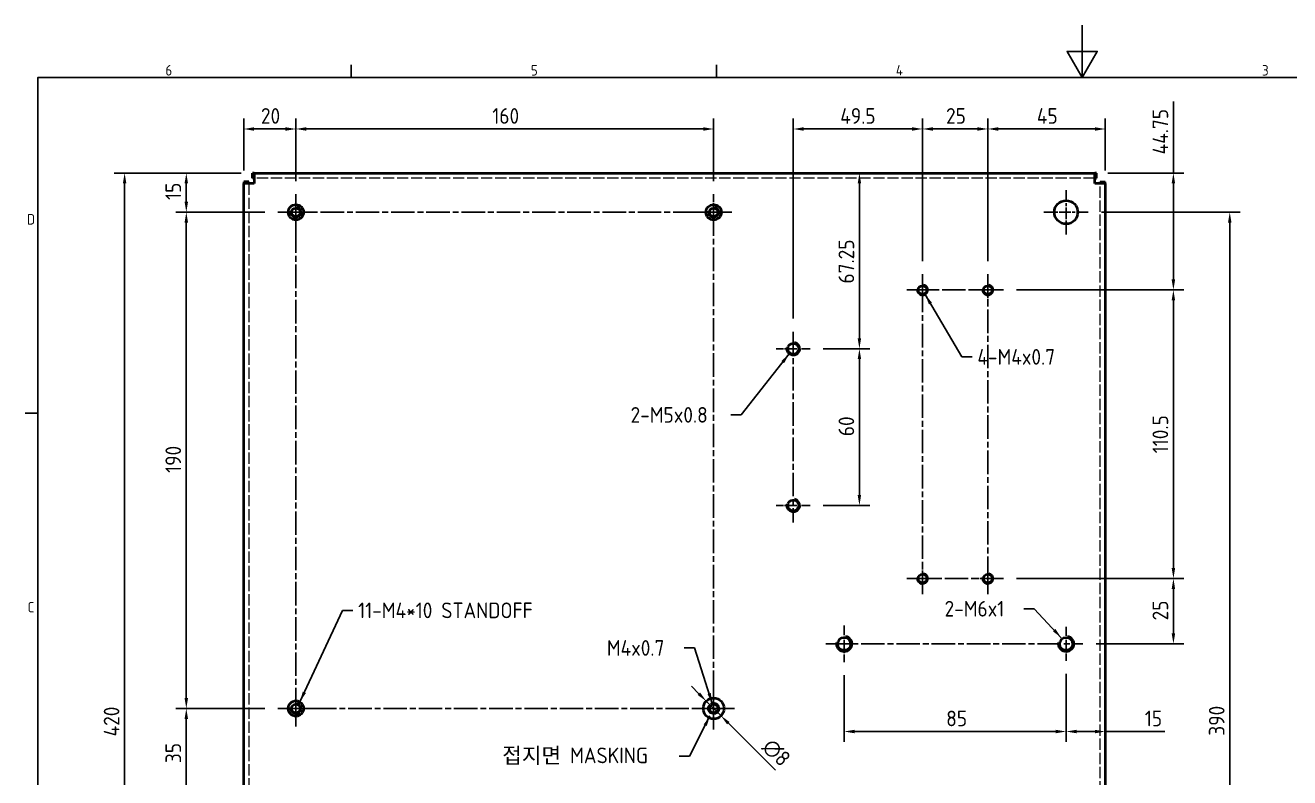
# Model space of a CAD drawing. Header units: millimetres. Extents: x 0 to 840, y 0 to 594.
# Drawn here: x 15.2 to 499.5, y 305.9 to 594 of the extents above; entities that cross this region are included whole.
import ezdxf

# ---------------------------------------------------------------- set-up
doc = ezdxf.new("R2010")
doc.units = ezdxf.units.MM
doc.header["$LTSCALE"] = 2
doc.linetypes.add('CHAIN', pattern=[0.3543, 0.2362, -0.0295, 0.0591, -0.0295])
doc.linetypes.add('DASHED', pattern=[0.2067, 0.1654, -0.0413])
doc.layers.get('0').update_dxf_attribs({"color": 3, "lineweight": 25})
for name, color, linetype, lineweight in [('가려진 것(ISO)', 2, 'DASHED', 18), ('가시적인 것(ISO)', 3, 'Continuous', 40), ('가시적인 좁은 것(ISO)', 3, 'Continuous', 35), ('경계(ISO)', 7, 'Continuous', 25), ('기호(ISO)', 5, 'Continuous', 25), ('중심 표식(ISO)', 1, 'Continuous', 25), ('중심선(ISO)', 1, 'Continuous', 25), ('치수(ISO)', 2, 'Continuous', 25)]:
    doc.layers.add(name, color=color, linetype=linetype, lineweight=lineweight)
doc.styles.add('문자 텍스트_PSTEK_POSCO', font='isocp.shx')
doc.styles.add('치수 텍스트_PSTEK_POSCO', font='isocp.shx')
doc.dimstyles.new('치수_PSTEK_POSCO', dxfattribs={"dimscale": 2, "dimtxt": 3, "dimasz": 2, "dimexe": 2, "dimexo": 2.5, "dimgap": 1, "dimtad": 1, "dimrnd": 1e-08, "dimdsep": 46, "dimtxsty": '치수 텍스트_PSTEK_POSCO', "dimcen": 0.09, "dimdle": 10, "dimclrd": 7, "dimclre": 7, "dimclrt": 2, "dimadec": 1, "dimazin": 2, "dimtfac": 1, "dimtmove": 0, "dimatfit": 3, "dimfxl": 0, "dimtolj": 1, "dimlwd": -1, "dimlwe": -1, "dimarcsym": 0})
doc.dimstyles.new('치수_PSTEK_POSCO$7', dxfattribs={"dimscale": 2, "dimtxt": 3, "dimasz": 2, "dimexe": 2, "dimexo": 2.5, "dimgap": 1, "dimtad": 1, "dimrnd": 1e-08, "dimdsep": 46, "dimtxsty": '치수 텍스트_PSTEK_POSCO', "dimcen": 0.09, "dimdle": 10, "dimclrd": 7, "dimclre": 7, "dimclrt": 2, "dimadec": 1, "dimazin": 2, "dimtfac": 1, "dimtmove": 0, "dimatfit": 3, "dimfxl": 0, "dimtolj": 1, "dimlwd": -1, "dimlwe": -1, "dimarcsym": 0})

# ---------------------------------------------------------------- blocks, each defined once
blk = doc.blocks.new('경계 Default Border')
at = {"layer": '경계(ISO)'}
for p, q in [((70, 287), (70, 289.4)), ((140, 287), (140, 289.4)), ((10, 222.75), (7.6, 222.75))]:
    blk.add_line(p, q, dxfattribs=at)
at = {"layer": '경계(ISO)', "flags": 128}
for points in [[(210, 297), (210, 287), (207.11, 292), (212.89, 292), (210, 287)], [(10, 10), (10, 287), (410, 287), (410, 10), (10, 10)]]:
    blk.add_lwpolyline(points, dxfattribs=at)
at = {"layer": '경계(ISO)', "color": 2, "char_height": 2, "attachment_point": 7, "style": '문자 텍스트_PSTEK_POSCO'}
for s, insert in [('6', (34.43, 287.38)), ('5', (104.43, 287.38)), ('4', (174.32, 287.4)), ('3', (244.45, 287.38)), ('D', (7.92, 258.86)), ('C', (8.03, 184.61))]:
    blk.add_mtext(s, dxfattribs=dict(at, insert=insert))
blk = doc.blocks.new('*D23')
at = {"layer": 'Defpoints', "color": 0, "transparency": 16777216}
for p in [(76.87, 537.43), (102.85, 537.43), (111.9, 522.43)]:
    blk.add_point(p, dxfattribs=at)
at = {"layer": '치수(ISO)', "color": 7, "transparency": 16777216}
for p, q in [((97.85, 537.43), (72.87, 537.43)), ((76.87, 526.43), (76.87, 533.43)), ((106.9, 522.43), (72.87, 522.43))]:
    blk.add_line(p, q, dxfattribs=at)
for points in [[(76.2, 533.43), (77.54, 533.43), (76.87, 537.43)], [(76.2, 526.43), (77.54, 526.43), (76.87, 522.43)]]:
    blk.add_solid(points, dxfattribs=at)
at = {"layer": '치수(ISO)', "color": 2, "transparency": 16777216, "insert": (71.87, 527.12), "char_height": 6, "attachment_point": 4, "rotation": 90, "style": '치수 텍스트_PSTEK_POSCO'}
blk.add_mtext('\\A1;15', dxfattribs=at)
blk = doc.blocks.new('*D24')
at = {"layer": 'Defpoints', "color": 0, "transparency": 16777216}
for p in [(76.87, 522.43), (111.9, 522.43), (111.9, 332.43)]:
    blk.add_point(p, dxfattribs=at)
at = {"layer": '치수(ISO)', "color": 7, "transparency": 16777216}
for p, q in [((106.9, 522.43), (72.87, 522.43)), ((76.87, 336.43), (76.87, 518.43)), ((106.9, 332.43), (72.87, 332.43))]:
    blk.add_line(p, q, dxfattribs=at)
for points in [[(76.2, 518.43), (77.54, 518.43), (76.87, 522.43)], [(76.2, 336.43), (77.54, 336.43), (76.87, 332.43)]]:
    blk.add_solid(points, dxfattribs=at)
at = {"layer": '치수(ISO)', "color": 2, "transparency": 16777216, "insert": (71.87, 422.63), "char_height": 6, "attachment_point": 4, "rotation": 90, "style": '치수 텍스트_PSTEK_POSCO'}
blk.add_mtext('\\A1;190', dxfattribs=at)
blk = doc.blocks.new('*D25')
at = {"layer": 'Defpoints', "color": 0, "transparency": 16777216}
for p in [(76.87, 332.43), (111.9, 332.43), (130.4, 297.43)]:
    blk.add_point(p, dxfattribs=at)
at = {"layer": '치수(ISO)', "color": 7, "transparency": 16777216}
for p, q in [((106.9, 332.43), (72.87, 332.43)), ((76.87, 301.43), (76.87, 328.43)), ((125.4, 297.43), (72.87, 297.43))]:
    blk.add_line(p, q, dxfattribs=at)
for points in [[(76.2, 328.43), (77.54, 328.43), (76.87, 332.43)], [(76.2, 301.43), (77.54, 301.43), (76.87, 297.43)]]:
    blk.add_solid(points, dxfattribs=at)
at = {"layer": '치수(ISO)', "color": 2, "transparency": 16777216, "insert": (71.87, 311.52), "char_height": 6, "attachment_point": 4, "rotation": 90, "style": '치수 텍스트_PSTEK_POSCO'}
blk.add_mtext('\\A1;35', dxfattribs=at)
blk = doc.blocks.new('*D29')
at = {"layer": 'Defpoints', "color": 0, "transparency": 16777216}
for p in [(118.85, 554.3), (98.85, 533.43), (118.85, 529.38)]:
    blk.add_point(p, dxfattribs=at)
at = {"layer": '치수(ISO)', "color": 7, "transparency": 16777216}
for p, q in [((98.85, 538.43), (98.85, 558.3)), ((118.85, 534.38), (118.85, 558.3)), ((102.85, 554.3), (114.85, 554.3))]:
    blk.add_line(p, q, dxfattribs=at)
for points in [[(102.85, 554.97), (102.85, 553.63), (98.85, 554.3)], [(114.85, 554.97), (114.85, 553.63), (118.85, 554.3)]]:
    blk.add_solid(points, dxfattribs=at)
at = {"layer": '치수(ISO)', "color": 2, "transparency": 16777216, "insert": (105.45, 559.3), "char_height": 6, "attachment_point": 4, "style": '치수 텍스트_PSTEK_POSCO'}
blk.add_mtext('\\A1;20', dxfattribs=at)
blk = doc.blocks.new('*D30')
at = {"layer": 'Defpoints', "color": 0, "transparency": 16777216}
for p in [(278.85, 554.3), (118.85, 529.38), (278.85, 529.38)]:
    blk.add_point(p, dxfattribs=at)
at = {"layer": '치수(ISO)', "color": 7, "transparency": 16777216}
for p, q in [((118.85, 534.38), (118.85, 558.3)), ((278.85, 534.38), (278.85, 558.3)), ((122.85, 554.3), (274.85, 554.3))]:
    blk.add_line(p, q, dxfattribs=at)
for points in [[(122.85, 554.97), (122.85, 553.63), (118.85, 554.3)], [(274.85, 554.97), (274.85, 553.63), (278.85, 554.3)]]:
    blk.add_solid(points, dxfattribs=at)
at = {"layer": '치수(ISO)', "color": 2, "transparency": 16777216, "insert": (194.06, 559.3), "char_height": 6, "attachment_point": 4, "style": '치수 텍스트_PSTEK_POSCO'}
blk.add_mtext('\\A1;160', dxfattribs=at)
blk = doc.blocks.new('*D31')
at = {"layer": 'Defpoints', "color": 0, "transparency": 16777216}
for p in [(98.85, 533.43), (137.35, 304.38), (137.35, 278.04)]:
    blk.add_point(p, dxfattribs=at)
at = {"layer": '치수(ISO)', "color": 7, "transparency": 16777216}
blk.add_line((102.85, 278.04), (133.35, 278.04), dxfattribs=at)
for points in [[(102.85, 278.7), (102.85, 277.37), (98.85, 278.04)], [(133.35, 278.7), (133.35, 277.37), (137.35, 278.04)]]:
    blk.add_solid(points, dxfattribs=at)
at = {"layer": '치수(ISO)', "color": 2, "transparency": 16777216, "insert": (111.67, 283.04), "char_height": 6, "attachment_point": 4, "style": '치수 텍스트_PSTEK_POSCO'}
blk.add_mtext('\\A1;38.5', dxfattribs=at)
blk = doc.blocks.new('*D35')
at = {"layer": 'Defpoints', "color": 0, "transparency": 16777216}
for p in [(358.85, 554.3), (358.85, 498.68), (309.35, 476.68)]:
    blk.add_point(p, dxfattribs=at)
at = {"layer": '치수(ISO)', "color": 7, "transparency": 16777216}
for p, q in [((309.35, 481.68), (309.35, 558.3)), ((358.85, 503.68), (358.85, 558.3)), ((313.35, 554.3), (354.85, 554.3))]:
    blk.add_line(p, q, dxfattribs=at)
for points in [[(313.35, 554.97), (313.35, 553.63), (309.35, 554.3)], [(354.85, 554.97), (354.85, 553.63), (358.85, 554.3)]]:
    blk.add_solid(points, dxfattribs=at)
at = {"layer": '치수(ISO)', "color": 2, "transparency": 16777216, "insert": (327.34, 559.3), "char_height": 6, "attachment_point": 4, "style": '치수 텍스트_PSTEK_POSCO'}
blk.add_mtext('\\A1;49.5', dxfattribs=at)
blk = doc.blocks.new('*D36')
at = {"layer": 'Defpoints', "color": 0, "transparency": 16777216}
for p in [(383.85, 554.3), (358.85, 498.68), (383.85, 498.68)]:
    blk.add_point(p, dxfattribs=at)
at = {"layer": '치수(ISO)', "color": 7, "transparency": 16777216}
for p, q in [((358.85, 503.68), (358.85, 558.3)), ((383.85, 503.68), (383.85, 558.3)), ((362.85, 554.3), (379.85, 554.3))]:
    blk.add_line(p, q, dxfattribs=at)
for points in [[(362.85, 554.97), (362.85, 553.63), (358.85, 554.3)], [(379.85, 554.97), (379.85, 553.63), (383.85, 554.3)]]:
    blk.add_solid(points, dxfattribs=at)
at = {"layer": '치수(ISO)', "color": 2, "transparency": 16777216, "insert": (367.86, 559.3), "char_height": 6, "attachment_point": 4, "style": '치수 텍스트_PSTEK_POSCO'}
blk.add_mtext('\\A1;25', dxfattribs=at)
blk = doc.blocks.new('*D37')
at = {"layer": 'Defpoints', "color": 0, "transparency": 16777216}
for p in [(428.85, 554.3), (428.85, 533.43), (383.85, 498.68)]:
    blk.add_point(p, dxfattribs=at)
at = {"layer": '치수(ISO)', "color": 7, "transparency": 16777216}
for p, q in [((383.85, 503.68), (383.85, 558.3)), ((428.85, 538.43), (428.85, 558.3)), ((387.85, 554.3), (424.85, 554.3))]:
    blk.add_line(p, q, dxfattribs=at)
for points in [[(387.85, 554.97), (387.85, 553.63), (383.85, 554.3)], [(424.85, 554.97), (424.85, 553.63), (428.85, 554.3)]]:
    blk.add_solid(points, dxfattribs=at)
at = {"layer": '치수(ISO)', "color": 2, "transparency": 16777216, "insert": (402.64, 559.3), "char_height": 6, "attachment_point": 4, "style": '치수 텍스트_PSTEK_POSCO'}
blk.add_mtext('\\A1;45', dxfattribs=at)
blk = doc.blocks.new('*D38')
at = {"layer": 'Defpoints', "color": 0, "transparency": 16777216}
for p in [(389.85, 382.18), (454.94, 382.18), (420.3, 357.18)]:
    blk.add_point(p, dxfattribs=at)
at = {"layer": '치수(ISO)', "color": 7, "transparency": 16777216}
for p, q in [((394.85, 382.18), (458.94, 382.18)), ((454.94, 361.18), (454.94, 378.18)), ((425.3, 357.18), (458.94, 357.18))]:
    blk.add_line(p, q, dxfattribs=at)
for points in [[(454.27, 378.18), (455.6, 378.18), (454.94, 382.18)], [(454.27, 361.18), (455.6, 361.18), (454.94, 357.18)]]:
    blk.add_solid(points, dxfattribs=at)
at = {"layer": '치수(ISO)', "color": 2, "transparency": 16777216, "insert": (449.94, 366.15), "char_height": 6, "attachment_point": 4, "rotation": 90, "style": '치수 텍스트_PSTEK_POSCO'}
blk.add_mtext('\\A1;25', dxfattribs=at)
blk = doc.blocks.new('*D39')
at = {"layer": 'Defpoints', "color": 0, "transparency": 16777216}
for p in [(424.85, 537.43), (454.94, 537.43), (389.85, 492.68)]:
    blk.add_point(p, dxfattribs=at)
at = {"layer": '치수(ISO)', "color": 7, "transparency": 16777216}
for p, q in [((454.94, 537.43), (454.94, 564.82)), ((429.85, 537.43), (458.94, 537.43)), ((454.94, 496.68), (454.94, 533.43)), ((394.85, 492.68), (458.94, 492.68))]:
    blk.add_line(p, q, dxfattribs=at)
for points in [[(454.27, 533.43), (455.6, 533.43), (454.94, 537.43)], [(454.27, 496.68), (455.6, 496.68), (454.94, 492.68)]]:
    blk.add_solid(points, dxfattribs=at)
at = {"layer": '치수(ISO)', "color": 2, "transparency": 16777216, "insert": (449.94, 544.57), "char_height": 6, "attachment_point": 4, "rotation": 90, "style": '치수 텍스트_PSTEK_POSCO'}
blk.add_mtext('\\A1;44.75', dxfattribs=at)
blk = doc.blocks.new('*D40')
at = {"layer": 'Defpoints', "color": 0, "transparency": 16777216}
for p in [(389.85, 492.68), (454.94, 492.68), (389.85, 382.18)]:
    blk.add_point(p, dxfattribs=at)
at = {"layer": '치수(ISO)', "color": 7, "transparency": 16777216}
for p, q in [((394.85, 492.68), (458.94, 492.68)), ((454.94, 386.18), (454.94, 488.68)), ((394.85, 382.18), (458.94, 382.18))]:
    blk.add_line(p, q, dxfattribs=at)
for points in [[(454.27, 488.68), (455.6, 488.68), (454.94, 492.68)], [(454.27, 386.18), (455.6, 386.18), (454.94, 382.18)]]:
    blk.add_solid(points, dxfattribs=at)
at = {"layer": '치수(ISO)', "color": 2, "transparency": 16777216, "insert": (449.94, 430.12), "char_height": 6, "attachment_point": 4, "rotation": 90, "style": '치수 텍스트_PSTEK_POSCO'}
blk.add_mtext('\\A1;110.5', dxfattribs=at)
blk = doc.blocks.new('*D41')
at = {"layer": 'Defpoints', "color": 0, "transparency": 16777216}
for p in [(315.85, 470.18), (334.68, 470.18), (315.85, 410.18)]:
    blk.add_point(p, dxfattribs=at)
at = {"layer": '치수(ISO)', "color": 7, "transparency": 16777216}
for p, q in [((320.85, 470.18), (338.68, 470.18)), ((334.68, 414.18), (334.68, 466.18)), ((320.85, 410.18), (338.68, 410.18))]:
    blk.add_line(p, q, dxfattribs=at)
for points in [[(334.01, 466.18), (335.34, 466.18), (334.68, 470.18)], [(334.01, 414.18), (335.34, 414.18), (334.68, 410.18)]]:
    blk.add_solid(points, dxfattribs=at)
at = {"layer": '치수(ISO)', "color": 2, "transparency": 16777216, "insert": (329.68, 436.67), "char_height": 6, "attachment_point": 4, "rotation": 90, "style": '치수 텍스트_PSTEK_POSCO'}
blk.add_mtext('\\A1;60', dxfattribs=at)
blk = doc.blocks.new('*D42')
at = {"layer": 'Defpoints', "color": 0, "transparency": 16777216}
for p in [(334.68, 537.43), (424.85, 537.43), (315.85, 470.18)]:
    blk.add_point(p, dxfattribs=at)
at = {"layer": '치수(ISO)', "color": 7, "transparency": 16777216}
for p, q in [((334.68, 474.18), (334.68, 533.43)), ((320.85, 470.18), (338.68, 470.18))]:
    blk.add_line(p, q, dxfattribs=at)
for points in [[(334.01, 533.43), (335.34, 533.43), (334.68, 537.43)], [(334.01, 474.18), (335.34, 474.18), (334.68, 470.18)]]:
    blk.add_solid(points, dxfattribs=at)
at = {"layer": '치수(ISO)', "color": 2, "transparency": 16777216, "insert": (329.67, 495.12), "char_height": 6, "attachment_point": 4, "rotation": 90, "style": '치수 텍스트_PSTEK_POSCO'}
blk.add_mtext('\\A1;67.25', dxfattribs=at)
blk = doc.blocks.new('*D43')
at = {"layer": 'Defpoints', "color": 0, "transparency": 16777216}
for p in [(328.85, 350.18), (413.85, 350.72), (413.85, 323.6)]:
    blk.add_point(p, dxfattribs=at)
at = {"layer": '치수(ISO)', "color": 7, "transparency": 16777216}
for p, q in [((328.85, 345.18), (328.85, 319.6)), ((413.85, 345.72), (413.85, 319.6)), ((332.85, 323.6), (409.85, 323.6))]:
    blk.add_line(p, q, dxfattribs=at)
for points in [[(332.85, 324.27), (332.85, 322.93), (328.85, 323.6)], [(409.85, 324.27), (409.85, 322.93), (413.85, 323.6)]]:
    blk.add_solid(points, dxfattribs=at)
at = {"layer": '치수(ISO)', "color": 2, "transparency": 16777216, "insert": (367.92, 328.6), "char_height": 6, "attachment_point": 4, "style": '치수 텍스트_PSTEK_POSCO'}
blk.add_mtext('\\A1;85', dxfattribs=at)
blk = doc.blocks.new('*D44')
at = {"layer": 'Defpoints', "color": 0, "transparency": 16777216}
for p in [(413.85, 350.72), (428.85, 323.6), (428.85, 121.43)]:
    blk.add_point(p, dxfattribs=at)
at = {"layer": '치수(ISO)', "color": 7, "transparency": 16777216}
for p, q in [((413.85, 345.72), (413.85, 319.6)), ((417.85, 323.6), (424.85, 323.6)), ((428.85, 323.6), (451.64, 323.6))]:
    blk.add_line(p, q, dxfattribs=at)
for points in [[(417.85, 324.27), (417.85, 322.93), (413.85, 323.6)], [(424.85, 324.27), (424.85, 322.93), (428.85, 323.6)]]:
    blk.add_solid(points, dxfattribs=at)
at = {"layer": '치수(ISO)', "color": 2, "transparency": 16777216, "insert": (444, 328.6), "char_height": 6, "attachment_point": 4, "style": '치수 텍스트_PSTEK_POSCO'}
blk.add_mtext('\\A1;15', dxfattribs=at)
blk = doc.blocks.new('*D52')
at = {"layer": 'Defpoints', "color": 0, "transparency": 16777216}
for p in [(53.24, 537.43), (102.85, 537.43), (102.85, 117.43)]:
    blk.add_point(p, dxfattribs=at)
at = {"layer": '치수(ISO)', "color": 7, "transparency": 16777216}
for p, q in [((97.85, 537.43), (49.24, 537.43)), ((53.24, 121.43), (53.24, 533.43)), ((97.85, 117.43), (49.24, 117.43))]:
    blk.add_line(p, q, dxfattribs=at)
for points in [[(52.57, 533.43), (53.91, 533.43), (53.24, 537.43)], [(52.57, 121.43), (53.91, 121.43), (53.24, 117.43)]]:
    blk.add_solid(points, dxfattribs=at)
at = {"layer": '치수(ISO)', "color": 2, "transparency": 16777216, "insert": (48.24, 321.72), "char_height": 6, "attachment_point": 4, "rotation": 90, "style": '치수 텍스트_PSTEK_POSCO'}
blk.add_mtext('\\A1;420', dxfattribs=at)
blk = doc.blocks.new('*D53')
at = {"layer": 'Defpoints', "color": 0, "transparency": 16777216}
for p in [(422.35, 522.43), (476.52, 522.43), (422.35, 132.43)]:
    blk.add_point(p, dxfattribs=at)
at = {"layer": '치수(ISO)', "color": 7, "transparency": 16777216}
for p, q in [((427.35, 522.43), (480.52, 522.43)), ((476.52, 136.43), (476.52, 518.43)), ((427.35, 132.43), (480.52, 132.43))]:
    blk.add_line(p, q, dxfattribs=at)
for points in [[(475.85, 518.43), (477.18, 518.43), (476.52, 522.43)], [(475.85, 136.43), (477.18, 136.43), (476.52, 132.43)]]:
    blk.add_solid(points, dxfattribs=at)
at = {"layer": '치수(ISO)', "color": 2, "transparency": 16777216, "insert": (471.52, 322.01), "char_height": 6, "attachment_point": 4, "rotation": 90, "style": '치수 텍스트_PSTEK_POSCO'}
blk.add_mtext('\\A1;390', dxfattribs=at)
blk = doc.blocks.new('*D56')
at = {"layer": 'Defpoints', "color": 0, "transparency": 16777216}
for p in [(276.02, 335.25), (281.67, 329.6)]:
    blk.add_point(p, dxfattribs=at)
at = {"layer": '치수(ISO)', "color": 7, "transparency": 16777216}
for p, q in [((273.19, 338.08), (270.36, 340.91)), ((276.02, 335.25), (281.67, 329.6)), ((284.5, 326.77), (302.48, 308.79))]:
    blk.add_line(p, q, dxfattribs=at)
for points in [[(273.66, 338.55), (272.72, 337.61), (276.02, 335.25)], [(284.97, 327.24), (284.03, 326.3), (281.67, 329.6)]]:
    blk.add_solid(points, dxfattribs=at)
at = {"layer": '치수(ISO)', "color": 2, "transparency": 16777216, "insert": (299.09, 319.26), "char_height": 6, "attachment_point": 4, "rotation": 315, "style": '치수 텍스트_PSTEK_POSCO'}
blk.add_mtext('\\A1;∅8', dxfattribs=at)

msp = doc.modelspace()

# ---------------------------------------------------------------- linework, layer by layer
at = {"layer": '가려진 것(ISO)', "ltscale": 13.113335}
for p, q in [((100.8451, 533.4252), (100.8451, 121.4252)), ((426.8451, 121.4252), (426.8451, 533.4252))]:
    msp.add_line(p, q, dxfattribs=at)
at = {"layer": '가려진 것(ISO)', "ltscale": 12.981777}
msp.add_line((424.8451, 535.4252), (102.8451, 535.4252), dxfattribs=at)
at = {"layer": '가려진 것(ISO)', "ltscale": 11.399102}
msp.add_circle((278.8451, 332.4252), 2.25, dxfattribs=at)
at = {"layer": '가시적인 것(ISO)'}
for p, q in [((100.8451, 534.011), (98.8451, 534.011)), ((98.8451, 534.011), (98.8451, 533.4252)), ((98.8451, 121.4252), (98.8451, 533.4252)), ((102.8451, 533.4252), (98.8451, 533.4252)), ((100.8451, 533.4252), (100.8451, 534.011)), ((102.8451, 537.4252), (102.2593, 537.4252)), ((102.2593, 535.4252), (102.2593, 537.4252)), ((102.8451, 535.4252), (102.2593, 535.4252)), ((102.8451, 537.4252), (424.8451, 537.4252)), ((102.8451, 537.4252), (102.8451, 533.4252)), ((424.8451, 533.4252), (424.8451, 537.4252)), ((425.4309, 537.4252), (424.8451, 537.4252)), ((424.8451, 535.4252), (425.4309, 535.4252)), ((428.8451, 533.4252), (424.8451, 533.4252)), ((425.4309, 535.4252), (425.4309, 537.4252)), ((426.8451, 533.4252), (426.8451, 534.011)), ((426.8451, 534.011), (428.8451, 534.011)), ((428.8451, 533.4252), (428.8451, 534.011)), ((428.8451, 533.4252), (428.8451, 121.4252))]:
    msp.add_line(p, q, dxfattribs=at)
for centre, radius in [((118.8451, 522.4252), 2.95), ((118.8451, 522.4252), 1.621), ((278.8451, 522.4252), 2.95), ((278.8451, 522.4252), 1.621), ((413.8451, 522.4252), 4.5), ((358.8451, 492.6752), 1.621), ((383.8451, 492.6752), 1.621), ((309.3451, 470.1752), 2.067), ((309.3451, 410.1752), 2.067), ((358.8451, 382.1752), 1.621), ((383.8451, 382.1752), 1.621), ((328.8451, 357.1752), 2.4585), ((413.8451, 357.1752), 2.4585), ((118.8451, 332.4252), 2.95), ((278.8451, 332.4252), 4), ((118.8451, 332.4252), 1.621), ((278.8451, 332.4252), 1.621)]:
    msp.add_circle(centre, radius, dxfattribs=at)
at = {"layer": '가시적인 좁은 것(ISO)'}
for centre, radius in [((118.8451, 522.4252), 2), ((278.8451, 522.4252), 2), ((358.8451, 492.6752), 2), ((383.8451, 492.6752), 2), ((309.3451, 470.1752), 2.5), ((309.3451, 410.1752), 2.5), ((358.8451, 382.1752), 2), ((383.8451, 382.1752), 2), ((328.8451, 357.1752), 3), ((413.8451, 357.1752), 3), ((118.8451, 332.4252), 2), ((278.8451, 332.4252), 2)]:
    msp.add_arc(centre, radius, 170, 80, dxfattribs=at)
at = {"layer": '중심 표식(ISO)', "linetype": 'CHAIN', "ltscale": 7.722792}
for p, q in [((118.8451, 515.4752), (118.8451, 529.3752)), ((278.8451, 515.4752), (278.8451, 529.3752)), ((125.7951, 522.4252), (111.8951, 522.4252)), ((271.8951, 522.4252), (285.7951, 522.4252)), ((118.8451, 339.3752), (118.8451, 325.4752)), ((125.7951, 332.4252), (111.8951, 332.4252))]:
    msp.add_line(p, q, dxfattribs=at)
at = {"layer": '중심 표식(ISO)', "linetype": 'CHAIN', "ltscale": 9.445163}
for p, q in [((413.8451, 530.9252), (413.8451, 513.9252)), ((422.3451, 522.4252), (405.3451, 522.4252))]:
    msp.add_line(p, q, dxfattribs=at)
at = {"layer": '중심 표식(ISO)', "linetype": 'CHAIN', "ltscale": 6.667144}
for p, q in [((358.8451, 498.6752), (358.8451, 486.6752)), ((383.8451, 498.6752), (383.8451, 486.6752)), ((389.8451, 492.6752), (377.8451, 492.6752)), ((358.8451, 376.1752), (358.8451, 388.1752)), ((383.8451, 376.1752), (383.8451, 388.1752)), ((352.8451, 382.1752), (364.8451, 382.1752)), ((389.8451, 382.1752), (377.8451, 382.1752))]:
    msp.add_line(p, q, dxfattribs=at)
at = {"layer": '중심 표식(ISO)', "linetype": 'CHAIN', "ltscale": 6.245997}
msp.add_line((353.2241, 492.6752), (364.4661, 492.6752), dxfattribs=at)
at = {"layer": '중심 표식(ISO)', "linetype": 'CHAIN', "ltscale": 7.222748}
for p, q in [((315.8451, 470.1752), (302.8451, 470.1752)), ((315.8451, 410.1752), (302.8451, 410.1752))]:
    msp.add_line(p, q, dxfattribs=at)
at = {"layer": '중심 표식(ISO)', "linetype": 'CHAIN', "ltscale": 7.778352}
msp.add_line((328.8451, 364.1752), (328.8451, 350.1752), dxfattribs=at)
at = {"layer": '중심 표식(ISO)', "linetype": 'CHAIN', "ltscale": 7.176633}
msp.add_line((413.8451, 363.6337), (413.8451, 350.7167), dxfattribs=at)
at = {"layer": '중심 표식(ISO)', "linetype": 'CHAIN', "ltscale": 8.88956}
for p, q in [((278.8451, 340.4252), (278.8451, 324.4252)), ((270.8451, 332.4252), (286.8451, 332.4252))]:
    msp.add_line(p, q, dxfattribs=at)
at = {"layer": '중심선(ISO)', "linetype": 'CHAIN', "ltscale": 19.051651}
for p, q in [((118.8451, 529.3752), (118.8451, 325.4752)), ((278.8451, 324.4252), (278.8451, 529.3752)), ((285.7951, 522.4252), (111.8951, 522.4252)), ((358.8451, 376.1752), (358.8451, 498.2962)), ((383.8451, 498.6752), (383.8451, 376.1752)), ((352.8451, 492.6752), (389.8451, 492.6752)), ((309.3451, 476.6752), (309.3451, 403.6752)), ((389.8451, 382.1752), (352.8451, 382.1752)), ((321.8451, 357.1752), (420.3036, 357.1752)), ((111.8951, 332.4252), (286.8451, 332.4252))]:
    msp.add_line(p, q, dxfattribs=at)

# ---------------------------------------------------------------- block references
at = {"xscale": 2, "yscale": 2, "zscale": 2}
msp.add_blockref('경계 Default Border', (0, 0), dxfattribs=at)

# ---------------------------------------------------------------- texts
at = {"layer": '기호(ISO)', "color": 2, "char_height": 6, "attachment_point": 4, "line_spacing_factor": 0.525, "style": '치수 텍스트_PSTEK_POSCO'}
for s, insert, width in [('{4-M4x0.7}', (379.8581, 467.0506), 37.717905), ('{2-M5x0.8}', (247.0427, 444.8442), 36.374447), ('{2-M6x1}', (367.2994, 370.6164), 28.29204), ('{M4x0.7}', (237.95, 355.6096), 27.613089)]:
    msp.add_mtext(s, dxfattribs=dict(at, insert=insert, width=width))
at = {"layer": '기호(ISO)', "color": 2, "char_height": 6, "attachment_point": 4, "style": '치수 텍스트_PSTEK_POSCO'}
for s, insert, width in [('{\\fISOCP|b0|i0;\\H6.0000;11-M4*10 STANDOFF}', (142.6938, 369.9905), 80.023842), ('{\\fISOCP|b0|i0;\\H6.0000;접지면 MASKING}', (197.8668, 314.1453), 65.78546)]:
    msp.add_mtext(s, dxfattribs=dict(at, insert=insert, width=width))

# ---------------------------------------------------------------- dimensions: what is measured, and where the dimension line sits
at = {"layer": '치수(ISO)', "color": 7}
for base, p1, p2, angle, override, picture, middle in [((118.8451, 554.2986), (98.8451, 533.4252), (118.8451, 529.3752), 180, {"dimdec": 2, "dimtp": 0, "dimtm": 0, "dimtdec": 2, "dimtofl": 0, "dimatfit": 1}, '*D29', (108.8251, 554.2986)), ((278.8451, 554.2986), (118.8451, 529.3752), (278.8451, 529.3752), 180, {"dimdec": 2, "dimtp": 0, "dimtm": 0, "dimtdec": 2, "dimtofl": 0, "dimatfit": 1}, '*D30', (198.8651, 554.2986)), ((358.8451, 554.2986), (309.3451, 476.6752), (358.8451, 498.6752), 180, {"dimdec": 2, "dimtp": 0, "dimtm": 0, "dimtdec": 2, "dimtofl": 0, "dimatfit": 1}, '*D35', (334.0751, 554.2986)), ((383.8451, 554.2986), (358.8451, 498.6752), (383.8451, 498.6752), 180, {"dimdec": 2, "dimtp": 0, "dimtm": 0, "dimtdec": 2, "dimtofl": 0, "dimatfit": 1}, '*D36', (371.3651, 554.2986)), ((428.8451, 554.2986), (383.8451, 498.6752), (428.8451, 533.4252), 180, {"dimdec": 2, "dimtp": 0, "dimtm": 0, "dimtdec": 2, "dimtofl": 0, "dimatfit": 1}, '*D37', (406.3651, 554.2986)), ((454.9377, 537.4252), (389.8451, 492.6752), (424.8451, 537.4252), 90, {"dimdec": 2, "dimtp": 0, "dimtm": 0, "dimtdec": 2, "dimtofl": 0, "dimatfit": 2}, '*D39', (454.9377, 553.6932)), ((53.2393, 537.4252), (102.8451, 117.4252), (102.8451, 537.4252), 90, {"dimdec": 2, "dimtp": 0, "dimtm": 0, "dimtdec": 2, "dimtofl": 0, "dimatfit": 1}, '*D52', (53.2393, 327.4252)), ((76.87, 537.4252), (111.8951, 522.4252), (102.8451, 537.4252), 90, {"dimdec": 2, "dimtp": 0, "dimtm": 0, "dimtdec": 2, "dimtofl": 0, "dimatfit": 1}, '*D23', (76.87, 529.9452)), ((137.3451, 278.0366), (98.8451, 533.4252), (137.3451, 304.3752), 180, {"dimdec": 2, "dimse1": 1, "dimse2": 1, "dimtp": 0, "dimtm": 0, "dimtdec": 2, "dimtofl": 0, "dimatfit": 1}, '*D31', (118.0951, 278.0366)), ((334.6755, 537.4252), (315.8451, 470.1752), (424.8451, 537.4252), 90, {"dimdec": 2, "dimse2": 1, "dimtp": 0, "dimtm": 0, "dimtdec": 2, "dimtofl": 0, "dimatfit": 1}, '*D42', (334.6755, 503.8202)), ((76.87, 522.4252), (111.8951, 332.4252), (111.8951, 522.4252), 90, {"dimdec": 2, "dimtp": 0, "dimtm": 0, "dimtdec": 2, "dimtofl": 0, "dimatfit": 1}, '*D24', (76.87, 427.4452)), ((476.5151, 522.4252), (422.3451, 132.4252), (422.3451, 522.4252), 90, {"dimdec": 2, "dimtp": 0, "dimtm": 0, "dimtdec": 2, "dimtofl": 0, "dimatfit": 1}, '*D53', (476.5151, 327.4252)), ((454.9377, 492.6752), (389.8451, 382.1752), (389.8451, 492.6752), 90, {"dimdec": 2, "dimtp": 0, "dimtm": 0, "dimtdec": 2, "dimtofl": 0, "dimatfit": 1}, '*D40', (454.9377, 437.4452)), ((334.6755, 470.1752), (315.8451, 410.1752), (315.8451, 470.1752), 90, {"dimdec": 2, "dimtp": 0, "dimtm": 0, "dimtdec": 2, "dimtofl": 0, "dimatfit": 1}, '*D41', (334.6755, 440.1552)), ((454.9377, 382.1752), (420.3036, 357.1752), (389.8451, 382.1752), 90, {"dimdec": 2, "dimtp": 0, "dimtm": 0, "dimtdec": 2, "dimtofl": 0, "dimatfit": 1}, '*D38', (454.9377, 369.6552)), ((413.8451, 323.6003), (328.8451, 350.1752), (413.8451, 350.7167), 180, {"dimdec": 2, "dimtp": 0, "dimtm": 0, "dimtdec": 2, "dimtofl": 0, "dimatfit": 1}, '*D43', (371.3451, 323.6003)), ((428.8451, 323.6003), (413.8451, 350.7167), (428.8451, 121.4252), 180, {"dimdec": 2, "dimse2": 1, "dimtp": 0, "dimtm": 0, "dimtdec": 2, "dimtofl": 0, "dimatfit": 2}, '*D44', (446.8194, 323.6003)), ((76.87, 332.4252), (130.3951, 297.4252), (111.8951, 332.4252), 90, {"dimdec": 2, "dimtp": 0, "dimtm": 0, "dimtdec": 2, "dimtofl": 0, "dimatfit": 1}, '*D25', (76.87, 314.9452))]:
    dim = msp.add_linear_dim(base=base, p1=p1, p2=p2, angle=angle, dimstyle='치수_PSTEK_POSCO', override=override, dxfattribs=at)
    dim.commit()
    dim.dimension.update_dxf_attribs({"geometry": picture, "text_midpoint": middle, "dimtype": 160})
dim = msp.add_diameter_dim_2p(p1=(276.0167, 335.2537), p2=(281.6736, 329.5968), dimstyle='치수_PSTEK_POSCO', override={"dimdec": 2, "dimlfac": 1, "dimtp": 0, "dimtm": 0, "dimtdec": 2, "dimatfit": 2}, dxfattribs=at)
dim.commit()
dim.dimension.update_dxf_attribs({"geometry": '*D56', "text_midpoint": (298.3083, 312.9621), "dimtype": 163})

# ---------------------------------------------------------------- leaders
at = {"layer": '기호(ISO)', "color": 7, "annotation_type": 0, "has_hookline": 1}
for points, hookline_direction, text_width in [([(359.8451, 490.9432), (373.8581, 467.0506), (377.8581, 467.0506)], 0, 31.8), ([(307.7998, 468.2101), (289.4172, 444.8442), (285.4172, 444.8442)], 1, 30.7524), ([(120.3759, 334.947), (136.6938, 369.9905), (140.6938, 369.9905)], 0, 78.0543), ([(411.9815, 359.5262), (401.5915, 370.6164), (397.5915, 370.6164)], 1, 23.5524), ([(278.3275, 334.3571), (271.563, 355.6096), (267.563, 355.6096)], 1, 22.8), ([(277.4245, 329.5854), (269.6522, 314.1453), (265.6522, 314.1453)], 1, 60.728)]:
    msp.add_leader(points, dimstyle='치수_PSTEK_POSCO$7', override={"dimtad": 0}, dxfattribs=dict(at, hookline_direction=hookline_direction, text_width=text_width))

doc.saveas('drawing.dxf')
